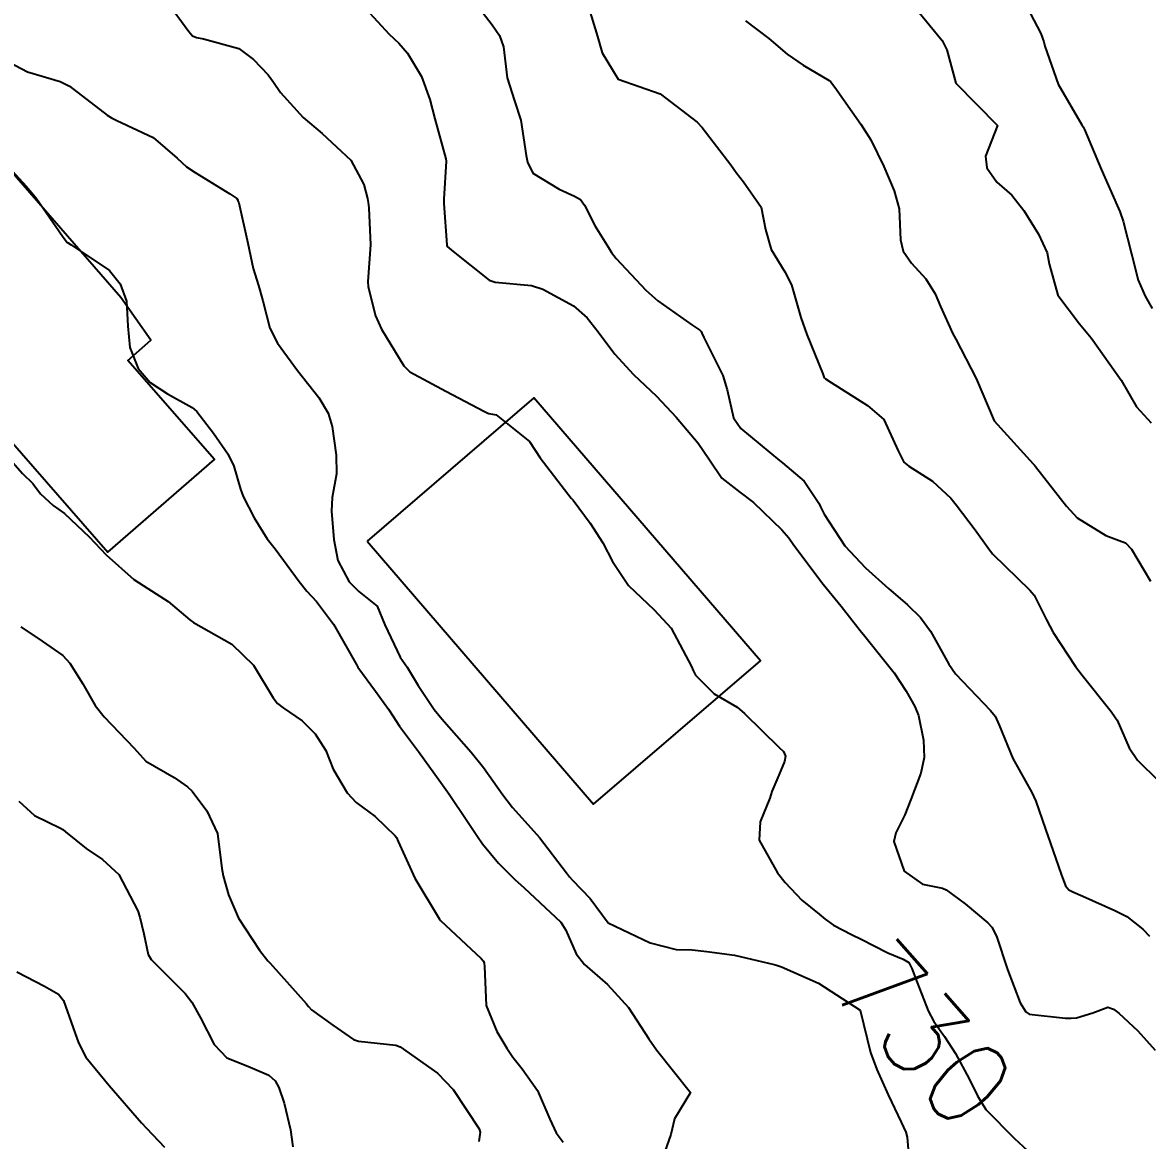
# Model space of a CAD drawing. Header units: metres. Extents: x 298520 to 308411, y 7433745 to 7450750.
# Drawn here: x 303892.9 to 303946.2, y 7440209.7 to 7440262.7 of the extents above; entities that cross this region are included whole.
import ezdxf
from ezdxf.enums import TextEntityAlignment as Align

# ---------------------------------------------------------------- set-up
doc = ezdxf.new("R2010")
doc.units = ezdxf.units.M
doc.header["$LTSCALE"] = 10
for name, color, linetype in [('Cotas', 45, 'Continuous'), ('Curvas de Nivel 1m', 11, 'Continuous'), ('Curvas de Nivel 5m', 15, 'Continuous'), ('Edificações', 30, 'Continuous')]:
    doc.layers.add(name, color=color, linetype=linetype)
doc.styles.add('Style-STANDARD', font='STANDARD.shx')

msp = doc.modelspace()

# ---------------------------------------------------------------- linework, layer by layer
at = {"layer": 'Curvas de Nivel 1m', "flags": 128}
for points, elevation in [([(303913.996, 7440264.138), (303915.15, 7440262.623), (303915.501, 7440262.116), (303915.68, 7440261.572), (303915.856, 7440260.113), (303916.207, 7440259.014), (303916.509, 7440258.106), (303916.759, 7440256.422), (303916.816, 7440256.103), (303917.068, 7440255.58), (303918.325, 7440254.823), (303919.057, 7440254.5), (303919.326, 7440254.346), (303919.53, 7440254.073), (303920.023, 7440253.081), (303920.653, 7440252.056), (303920.8, 7440251.833), (303921.018, 7440251.536), (303922.436, 7440250.036), (303922.998, 7440249.54), (303924.603, 7440248.398), (303924.984, 7440248.136), (303925.049, 7440248.075), (303925.089, 7440248.008), (303925.184, 7440247.803), (303926.081, 7440245.993), (303926.277, 7440245.321), (303926.59, 7440243.985), (303926.925, 7440243.477), (303928.759, 7440241.961), (303928.902, 7440241.859), (303929.927, 7440240.978), (303930.633, 7440239.934), (303930.712, 7440239.763), (303930.878, 7440239.426), (303931.865, 7440237.92), (303932.847, 7440236.874), (303933.932, 7440235.899), (303934.825, 7440235.117), (303935.453, 7440234.515), (303935.929, 7440233.873), (303936.79, 7440232.304), (303937.108, 7440231.857), (303938.766, 7440230.109), (303938.98, 7440229.838), (303939.183, 7440229.411), (303939.83, 7440227.829), (303940.719, 7440226.22), (303940.912, 7440225.817), (303941.374, 7440224.484), (303941.601, 7440223.806), (303942.115, 7440222.355), (303942.324, 7440221.795), (303942.475, 7440221.607), (303942.66, 7440221.516), (303943.136, 7440221.308), (303944.652, 7440220.63), (303945.232, 7440220.344), (303945.981, 7440219.75), (303946.303, 7440219.408)], 728), ([(303940.311, 7440263.823), (303941.149, 7440262.205), (303941.293, 7440261.808), (303941.341, 7440261.608), (303941.964, 7440259.802), (303943.094, 7440257.881), (303943.157, 7440257.789), (303943.226, 7440257.654), (303944.002, 7440255.781), (303944.772, 7440254.056), (303944.894, 7440253.772), (303945.046, 7440253.313), (303945.442, 7440251.764), (303945.765, 7440250.513), (303946.1, 7440249.754), (303946.425, 7440249.176)], 724), ([(303909.16, 7440263.372), (303910.27, 7440262.183), (303910.718, 7440261.755), (303911.134, 7440261.274), (303911.805, 7440260.163), (303912.197, 7440259.074), (303912.434, 7440258.157), (303912.957, 7440256.269), (303912.971, 7440256.151), (303912.856, 7440254.351), (303912.863, 7440254.152), (303912.992, 7440252.182), (303912.997, 7440252.15), (303913.022, 7440252.104), (303913.293, 7440251.874), (303915.007, 7440250.513), (303915.294, 7440250.414), (303917.004, 7440250.254), (303917.554, 7440250.094), (303918.995, 7440249.291), (303919.646, 7440248.727), (303920.177, 7440248.062), (303920.967, 7440246.999), (303921.84, 7440246.041), (303922.943, 7440245.007), (303923.875, 7440244.021), (303924.915, 7440242.793), (303925.441, 7440242.002), (303926.029, 7440241.127), (303926.888, 7440240.459), (303927.53, 7440239.974), (303928.87, 7440238.681), (303929.202, 7440238.291), (303929.438, 7440237.951), (303930.836, 7440236.106), (303930.98, 7440235.929), (303931.683, 7440235.063), (303932.587, 7440233.912), (303932.809, 7440233.636), (303934.202, 7440231.896), (303934.774, 7440231.036), (303935.184, 7440230.3), (303935.354, 7440229.881), (303935.583, 7440228.709), (303935.62, 7440227.877), (303935.467, 7440227.144), (303934.989, 7440225.886), (303934.706, 7440225.166), (303934.28, 7440224.311), (303934.177, 7440223.895), (303934.672, 7440222.489), (303935.549, 7440221.877), (303936.492, 7440221.693), (303936.66, 7440221.617), (303937.562, 7440220.943), (303938.645, 7440220.053), (303938.821, 7440219.838), (303939.056, 7440219.418), (303939.566, 7440217.831), (303940.168, 7440216.256), (303940.437, 7440215.822), (303940.592, 7440215.717), (303942.316, 7440215.52), (303942.59, 7440215.523), (303942.833, 7440215.545), (303943.612, 7440215.78), (303944.32, 7440216.05), (303944.596, 7440215.946), (303944.841, 7440215.766), (303945.751, 7440214.919), (303946.576, 7440214.009)], 729), ([(303919.676, 7440263.562), (303920.146, 7440262.065), (303920.367, 7440261.293), (303921.123, 7440260.05), (303923.116, 7440259.351), (303924.865, 7440258.012), (303925.099, 7440257.749), (303926.453, 7440255.989), (303926.709, 7440255.625), (303927.065, 7440255.171), (303927.902, 7440253.972), (303928.097, 7440252.91), (303928.373, 7440251.967), (303929.012, 7440250.902), (303929.339, 7440250.288), (303929.432, 7440249.954), (303929.78, 7440248.737), (303930.061, 7440247.944), (303930.82, 7440246.067), (303930.867, 7440245.931), (303930.901, 7440245.879), (303930.952, 7440245.839), (303931.211, 7440245.667), (303932.94, 7440244.576), (303933.705, 7440243.902), (303934.384, 7440242.422), (303934.657, 7440241.892), (303934.901, 7440241.694), (303936.01, 7440240.989), (303936.886, 7440240.176), (303937.142, 7440239.857), (303938.036, 7440238.684), (303938.632, 7440237.842), (303938.859, 7440237.547), (303940.626, 7440235.813), (303940.73, 7440235.71), (303940.831, 7440235.577), (303941.42, 7440234.412), (303941.735, 7440233.806), (303942.789, 7440232.205), (303943.112, 7440231.787), (303944.477, 7440230.062), (303944.696, 7440229.771), (303944.762, 7440229.656), (303945.33, 7440228.343), (303945.728, 7440227.755), (303946.728, 7440226.773)], 727), ([(303927.155, 7440262.815), (303928.262, 7440261.969), (303929.136, 7440261.228), (303929.881, 7440260.699), (303931.123, 7440259.978), (303931.184, 7440259.929), (303931.391, 7440259.656), (303932.614, 7440257.915), (303933.092, 7440257.159), (303933.714, 7440255.904), (303934.205, 7440254.755), (303934.431, 7440253.896), (303934.499, 7440252.427), (303934.626, 7440251.894), (303935.017, 7440251.324), (303935.707, 7440250.577), (303936.136, 7440249.873), (303936.391, 7440249.263), (303936.984, 7440247.977), (303937.044, 7440247.859), (303937.119, 7440247.72), (303938.084, 7440245.849), (303938.933, 7440243.84), (303940.786, 7440241.812), (303940.843, 7440241.751), (303940.902, 7440241.676), (303942.361, 7440239.795), (303942.878, 7440239.25), (303944.234, 7440238.412), (303944.867, 7440238.171), (303945.165, 7440238.065), (303945.448, 7440237.761), (303946.344, 7440236.244)], 726), ([(303891.133, 7440261.439), (303893.123, 7440260.39), (303894.681, 7440259.929), (303895.116, 7440259.704), (303896.905, 7440258.342), (303897.101, 7440258.208), (303897.353, 7440258.084), (303899.087, 7440257.275), (303900.22, 7440256.303), (303900.666, 7440255.894), (303901.066, 7440255.617), (303902.717, 7440254.613), (303903.054, 7440254.388), (303903.087, 7440254.303), (303903.098, 7440254.269), (303903.136, 7440254.185), (303903.572, 7440252.262), (303903.822, 7440251.069), (303904.067, 7440250.254), (303904.28, 7440249.535), (303904.618, 7440248.245), (303904.972, 7440247.522), (303905.92, 7440246.23), (303906.94, 7440244.953), (303907.382, 7440244.216), (303907.568, 7440243.569), (303907.758, 7440242.211), (303907.77, 7440241.336), (303907.559, 7440240.213), (303907.535, 7440239.555), (303907.643, 7440238.212), (303907.838, 7440237.22), (303908.373, 7440236.205), (303908.828, 7440235.755), (303909.7, 7440235.066), (303910.064, 7440234.181), (303910.79, 7440232.641), (303911.111, 7440232.167), (303911.644, 7440231.291), (303912.406, 7440230.154), (303912.759, 7440229.72), (303914.153, 7440228.136), (303914.732, 7440227.411), (303915.658, 7440226.116), (303916.115, 7440225.517), (303916.701, 7440224.871), (303917.39, 7440224.093), (303918.676, 7440222.416), (303918.82, 7440222.224), (303918.959, 7440222.076), (303919.794, 7440221.202), (303920.643, 7440220.05), (303922.634, 7440219.104), (303923.874, 7440218.774), (303924.63, 7440218.767), (303925.323, 7440218.693), (303926.628, 7440218.51), (303928.515, 7440218.07), (303928.624, 7440218.036), (303928.861, 7440217.958), (303930.612, 7440217.192), (303932.593, 7440215.91), (303933.079, 7440213.905), (303933.382, 7440213.085), (303933.921, 7440211.896), (303934.533, 7440210.594), (303934.755, 7440210.116), (303934.81, 7440209.886), (303934.943, 7440208.319)], 731), ([(303891.74, 7440256.403), (303893.059, 7440254.968), (303893.327, 7440254.658), (303893.552, 7440254.383), (303894.787, 7440252.603), (303894.951, 7440252.361), (303894.984, 7440252.323), (303895.022, 7440252.295), (303895.189, 7440252.191), (303897.009, 7440250.967), (303897.514, 7440250.335), (303897.811, 7440249.515), (303897.886, 7440248.331), (303897.976, 7440247.322), (303898.377, 7440246.326), (303898.946, 7440245.655), (303899.764, 7440245.131), (303900.935, 7440244.482), (303901.143, 7440244.288), (303901.941, 7440243.256), (303902.626, 7440242.273), (303902.897, 7440241.701), (303903.223, 7440240.602), (303903.354, 7440240.263), (303903.865, 7440239.248), (303904.476, 7440238.254), (303904.856, 7440237.77), (303905.996, 7440236.233), (303906.366, 7440235.765), (303906.823, 7440235.275), (303907.627, 7440234.212), (303908.73, 7440232.254), (303908.758, 7440232.2), (303908.783, 7440232.163), (303909.616, 7440231.032), (303910.235, 7440230.178), (303910.44, 7440229.855), (303910.755, 7440229.364), (303911.649, 7440228.161), (303912.721, 7440226.7), (303913.108, 7440226.146), (303913.943, 7440224.895), (303914.45, 7440224.132), (303914.69, 7440223.791), (303915.444, 7440222.882), (303916.22, 7440222.107), (303916.667, 7440221.704), (303918.405, 7440220.082), (303918.639, 7440219.698), (303919.124, 7440218.569), (303919.516, 7440218.067), (303920.609, 7440217.126), (303921.609, 7440216.04), (303922.578, 7440214.554), (303922.928, 7440214.026), (303924.553, 7440212.01), (303923.791, 7440210.761), (303923.607, 7440210.019), (303923.327, 7440209.209)], 732), ([(303891.976, 7440242.399), (303892.893, 7440241.356), (303893.385, 7440240.88), (303893.743, 7440240.377), (303894.345, 7440239.835), (303894.874, 7440239.445), (303896.046, 7440238.348), (303896.85, 7440237.5), (303898.161, 7440236.327), (303898.829, 7440235.89), (303899.792, 7440235.275), (303900.814, 7440234.414), (303900.991, 7440234.288), (303902.803, 7440233.254), (303903.835, 7440232.26), (303904.768, 7440230.711), (303904.966, 7440230.448), (303905.239, 7440230.243), (303906.148, 7440229.621), (303906.751, 7440229.012), (303907.262, 7440228.215), (303907.608, 7440227.333), (303908.27, 7440226.204), (303908.708, 7440225.744), (303909.598, 7440225.083), (303910.55, 7440224.172), (303910.61, 7440224.089), (303910.69, 7440223.901), (303911.483, 7440222.162), (303912.644, 7440220.224), (303912.705, 7440220.149), (303914.625, 7440218.353), (303914.73, 7440218.234), (303914.771, 7440218.128), (303914.778, 7440217.97), (303914.866, 7440216.126), (303915.364, 7440214.902), (303915.843, 7440214.111), (303916.132, 7440213.67), (303916.563, 7440213.128), (303917.303, 7440212.093), (303917.874, 7440210.746), (303918.173, 7440210.084), (303918.519, 7440209.645)], 733), ([(303892.81, 7440234.083), (303893.824, 7440233.395), (303894.796, 7440232.717), (303895.126, 7440232.357), (303895.745, 7440231.383), (303896.335, 7440230.344), (303896.758, 7440229.805), (303898.187, 7440228.326), (303898.734, 7440227.713), (303900.078, 7440226.944), (303900.716, 7440226.488), (303900.925, 7440226.288), (303901.631, 7440225.353), (303902.123, 7440224.276), (303902.333, 7440222.616), (303902.398, 7440222.273), (303902.659, 7440221.37), (303903.121, 7440220.265), (303904.127, 7440218.756), (303904.522, 7440218.251), (303904.621, 7440218.134), (303906.326, 7440216.224), (303906.444, 7440216.075), (303906.59, 7440215.921), (303907.59, 7440215.202), (303908.576, 7440214.512), (303908.811, 7440214.432), (303910.574, 7440214.249), (303910.786, 7440214.168), (303912.561, 7440212.925), (303913.302, 7440212.143), (303914.525, 7440210.279), (303914.573, 7440210.129), (303914.518, 7440209.683)], 734), ([(303892.613, 7440217.72), (303893.929, 7440217.05), (303894.597, 7440216.668), (303894.827, 7440216.366), (303895.293, 7440215.073), (303895.545, 7440214.355), (303895.894, 7440213.677), (303896.558, 7440212.867), (303896.993, 7440212.336), (303898.527, 7440210.567), (303898.771, 7440210.316), (303899.617, 7440209.406)], 736)]:
    msp.add_lwpolyline(points, dxfattribs=dict(at, elevation=elevation))
at = {"layer": 'Curvas de Nivel 5m', "flags": 128}
for points, elevation in [([(303899.688, 7440263.79), (303900.765, 7440262.296), (303900.952, 7440262.104), (303901.14, 7440262.018), (303901.467, 7440261.959), (303903.135, 7440261.497), (303903.843, 7440260.972), (303904.526, 7440260.249), (303904.782, 7440259.908), (303905.115, 7440259.415), (303906.189, 7440258.229), (303907.092, 7440257.472), (303908.451, 7440256.206), (303909.061, 7440255.052), (303909.237, 7440254.379), (303909.273, 7440254.197), (303909.306, 7440253.939), (303909.388, 7440252.195), (303909.262, 7440250.452), (303909.268, 7440250.196), (303909.624, 7440248.825), (303909.898, 7440248.186), (303910.957, 7440246.45), (303911.251, 7440246.167), (303912.944, 7440245.247), (303914.777, 7440244.289), (303914.934, 7440244.204), (303914.992, 7440244.187), (303915.333, 7440244.124), (303916.914, 7440242.87), (303917.429, 7440242.095), (303918.884, 7440240.178), (303918.932, 7440240.128), (303918.98, 7440240.079), (303919.797, 7440238.991), (303920.394, 7440238.057), (303920.85, 7440237.178), (303921.609, 7440236.042), (303922.821, 7440234.886), (303923.632, 7440234.022), (303924.6, 7440232.198), (303924.672, 7440232.011), (303924.781, 7440231.787), (303925.673, 7440230.897), (303926.766, 7440230.275), (303927.101, 7440229.977), (303928.747, 7440228.359), (303928.957, 7440228.168), (303929.049, 7440227.955), (303929.007, 7440227.687), (303928.729, 7440227.05), (303928.403, 7440226.278), (303928.304, 7440225.964), (303927.841, 7440224.829), (303927.795, 7440223.969), (303928.67, 7440222.416), (303929.029, 7440221.955), (303929.831, 7440221.119), (303930.648, 7440220.45), (303930.925, 7440220.215), (303931.326, 7440219.93), (303932.203, 7440219.481), (303932.636, 7440219.266), (303933.899, 7440218.629), (303934.627, 7440218.331), (303934.899, 7440218.159), (303935.041, 7440217.884), (303935.283, 7440217.21), (303935.815, 7440215.872), (303936.083, 7440215.362), (303936.581, 7440214.656), (303937.1, 7440213.855), (303937.753, 7440212.65), (303938.143, 7440211.844), (303938.536, 7440211.195), (303939.901, 7440209.826), (303940.517, 7440209.26)], 730), ([(303935.167, 7440263.475), (303936.476, 7440261.87), (303936.703, 7440261.431), (303937.123, 7440259.86), (303939.103, 7440257.84), (303938.532, 7440256.394), (303938.593, 7440255.845), (303939.066, 7440255.155), (303939.775, 7440254.544), (303940.341, 7440253.821), (303941.036, 7440252.702), (303941.458, 7440251.806), (303941.539, 7440251.283), (303941.952, 7440249.801), (303942.99, 7440248.45), (303943.543, 7440247.784), (303944.953, 7440245.77), (303945.687, 7440244.505), (303946.374, 7440243.748)], 725), ([(303892.707, 7440225.811), (303893.464, 7440225.142), (303894.695, 7440224.535), (303894.801, 7440224.476), (303894.921, 7440224.367), (303895.898, 7440223.564), (303896.68, 7440223.055), (303897.448, 7440222.332), (303898.351, 7440220.619), (303898.454, 7440220.322), (303898.635, 7440219.529), (303898.847, 7440218.539), (303898.979, 7440218.315), (303900.599, 7440216.692), (303900.912, 7440216.287), (303901.325, 7440215.543), (303901.967, 7440214.276), (303902.567, 7440213.642), (303903.565, 7440213.258), (303904.559, 7440212.819), (303904.865, 7440212.554), (303905.044, 7440212.243), (303905.292, 7440211.489), (303905.583, 7440210.234), (303905.703, 7440209.421)], 735)]:
    msp.add_lwpolyline(points, dxfattribs=dict(at, elevation=elevation))
at = {"layer": 'Edificações'}
for points in [[(303897.552, 7440249.694), (303890.383, 7440257.922), (303886.131, 7440254.217), (303889.848, 7440249.95), (303890.846, 7440248.804), (303889.58, 7440247.702), (303890.094, 7440247.112), (303889.271, 7440246.395), (303896.936, 7440237.613), (303901.981, 7440242.016), (303897.883, 7440246.712), (303898.976, 7440247.667)], [(303909.226, 7440238.141), (303919.954, 7440225.667), (303927.857, 7440232.464), (303917.129, 7440244.938)]]:
    msp.add_lwpolyline(points, close=True, dxfattribs=at)

# ---------------------------------------------------------------- texts
at = {"layer": 'Cotas', "style": 'Style-STANDARD'}
msp.add_text('730', height=4, rotation=311.4334, dxfattribs=at).set_placement((303935.616, 7440214.78, 730), align=Align.MIDDLE_CENTER)

doc.saveas('drawing.dxf')
